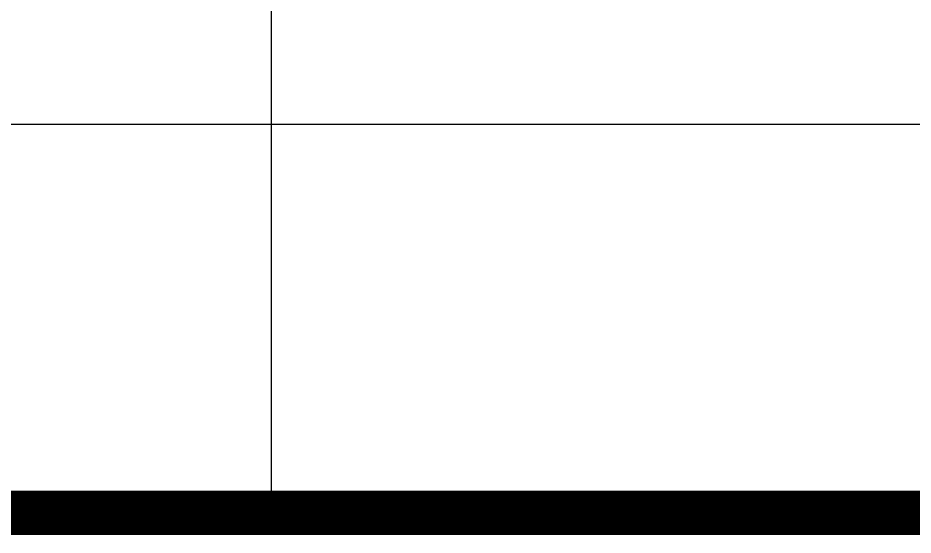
# Model space of a CAD drawing. Extents: x -93062 to 326984, y -142534 to 91021.
# Drawn here: x 9555 to 11168, y -117491 to -116559 of the extents above; entities that cross this region are included whole.
import ezdxf
from ezdxf.enums import TextEntityAlignment as Align

# ---------------------------------------------------------------- set-up
doc = ezdxf.new("R2010")
doc.units = 0
doc.header["$LTSCALE"] = 1000
doc.header["$MEASUREMENT"] = 0
doc.layers.get('0').update_dxf_attribs({"color": 8})
doc.layers.add('Version', color=8, linetype='Continuous')
doc.styles.add('TK', font='GEDITXT.SHX', dxfattribs={"width": 0.85, "height": 3.5, "bigfont": 'DXT.SHX'})

# ---------------------------------------------------------------- blocks, each defined once
blk = doc.blocks.new('GEDI_TQ_2012')
at = {"color": 2, "const_width": 0.8}
blk.add_lwpolyline([(-180, 40), (0, 40)], dxfattribs=at)
blk = doc.blocks.new('GEDI_Version_2012')
at = {"layer": 'Version', "color": 2}
for p, q in [((-145, 0), (-145, 28)), ((0, 7), (-180, 7)), ((0, 0), (-180, 0))]:
    blk.add_line(p, q, dxfattribs=at)
blk = doc.blocks.new('A$C67E35CD0')
for name, p in [('GEDI_Version_2012', (831, 50)), ('GEDI_TQ_2012', (831, 10))]:
    blk.add_blockref(name, p)
at = {"style": 'TK', "width": 0.85}
for tag, height, p in [('PROJECTNAME', 4.75, (776, 44)), ('PHASE', 4, (818, 44)), ('DRAWINGNAME', 4.75, (786, 31))]:
    blk.add_attdef(tag, text='', height=height, dxfattribs=at).set_placement(p, align=Align.MIDDLE_CENTER)
for tag, p, height in [('APPROVE', (663, 32.75), 3.5), ('DESIGN', (708, 32.75), 3.5), ('REVIEW1', (663, 25.75), 3.5), ('DRAW', (708, 25.75), 3.5), ('DRAWINGNUMBER', (758, 18.5), 4), ('REVIEW2', (663, 18.75), 3.5), ('PROPORTION', (708, 18.75), 3.5), ('CHECK', (663, 11.75), 3.5), ('DATE', (708, 11.75), 3.5), ('VERSION', (824, 11.75), 3.5)]:
    blk.add_attdef(tag, p, '', height=height, dxfattribs=at)
blk = doc.blocks.new('afefqwer')
at = {"xscale": 100, "yscale": 100, "zscale": 100}
blk.add_blockref('A$C67E35CD0', (-84100, 0), dxfattribs=at)

msp = doc.modelspace()

# ---------------------------------------------------------------- block references
msp.add_blockref('afefqwer', (25511.5, -122451))

doc.saveas('drawing.dxf')
